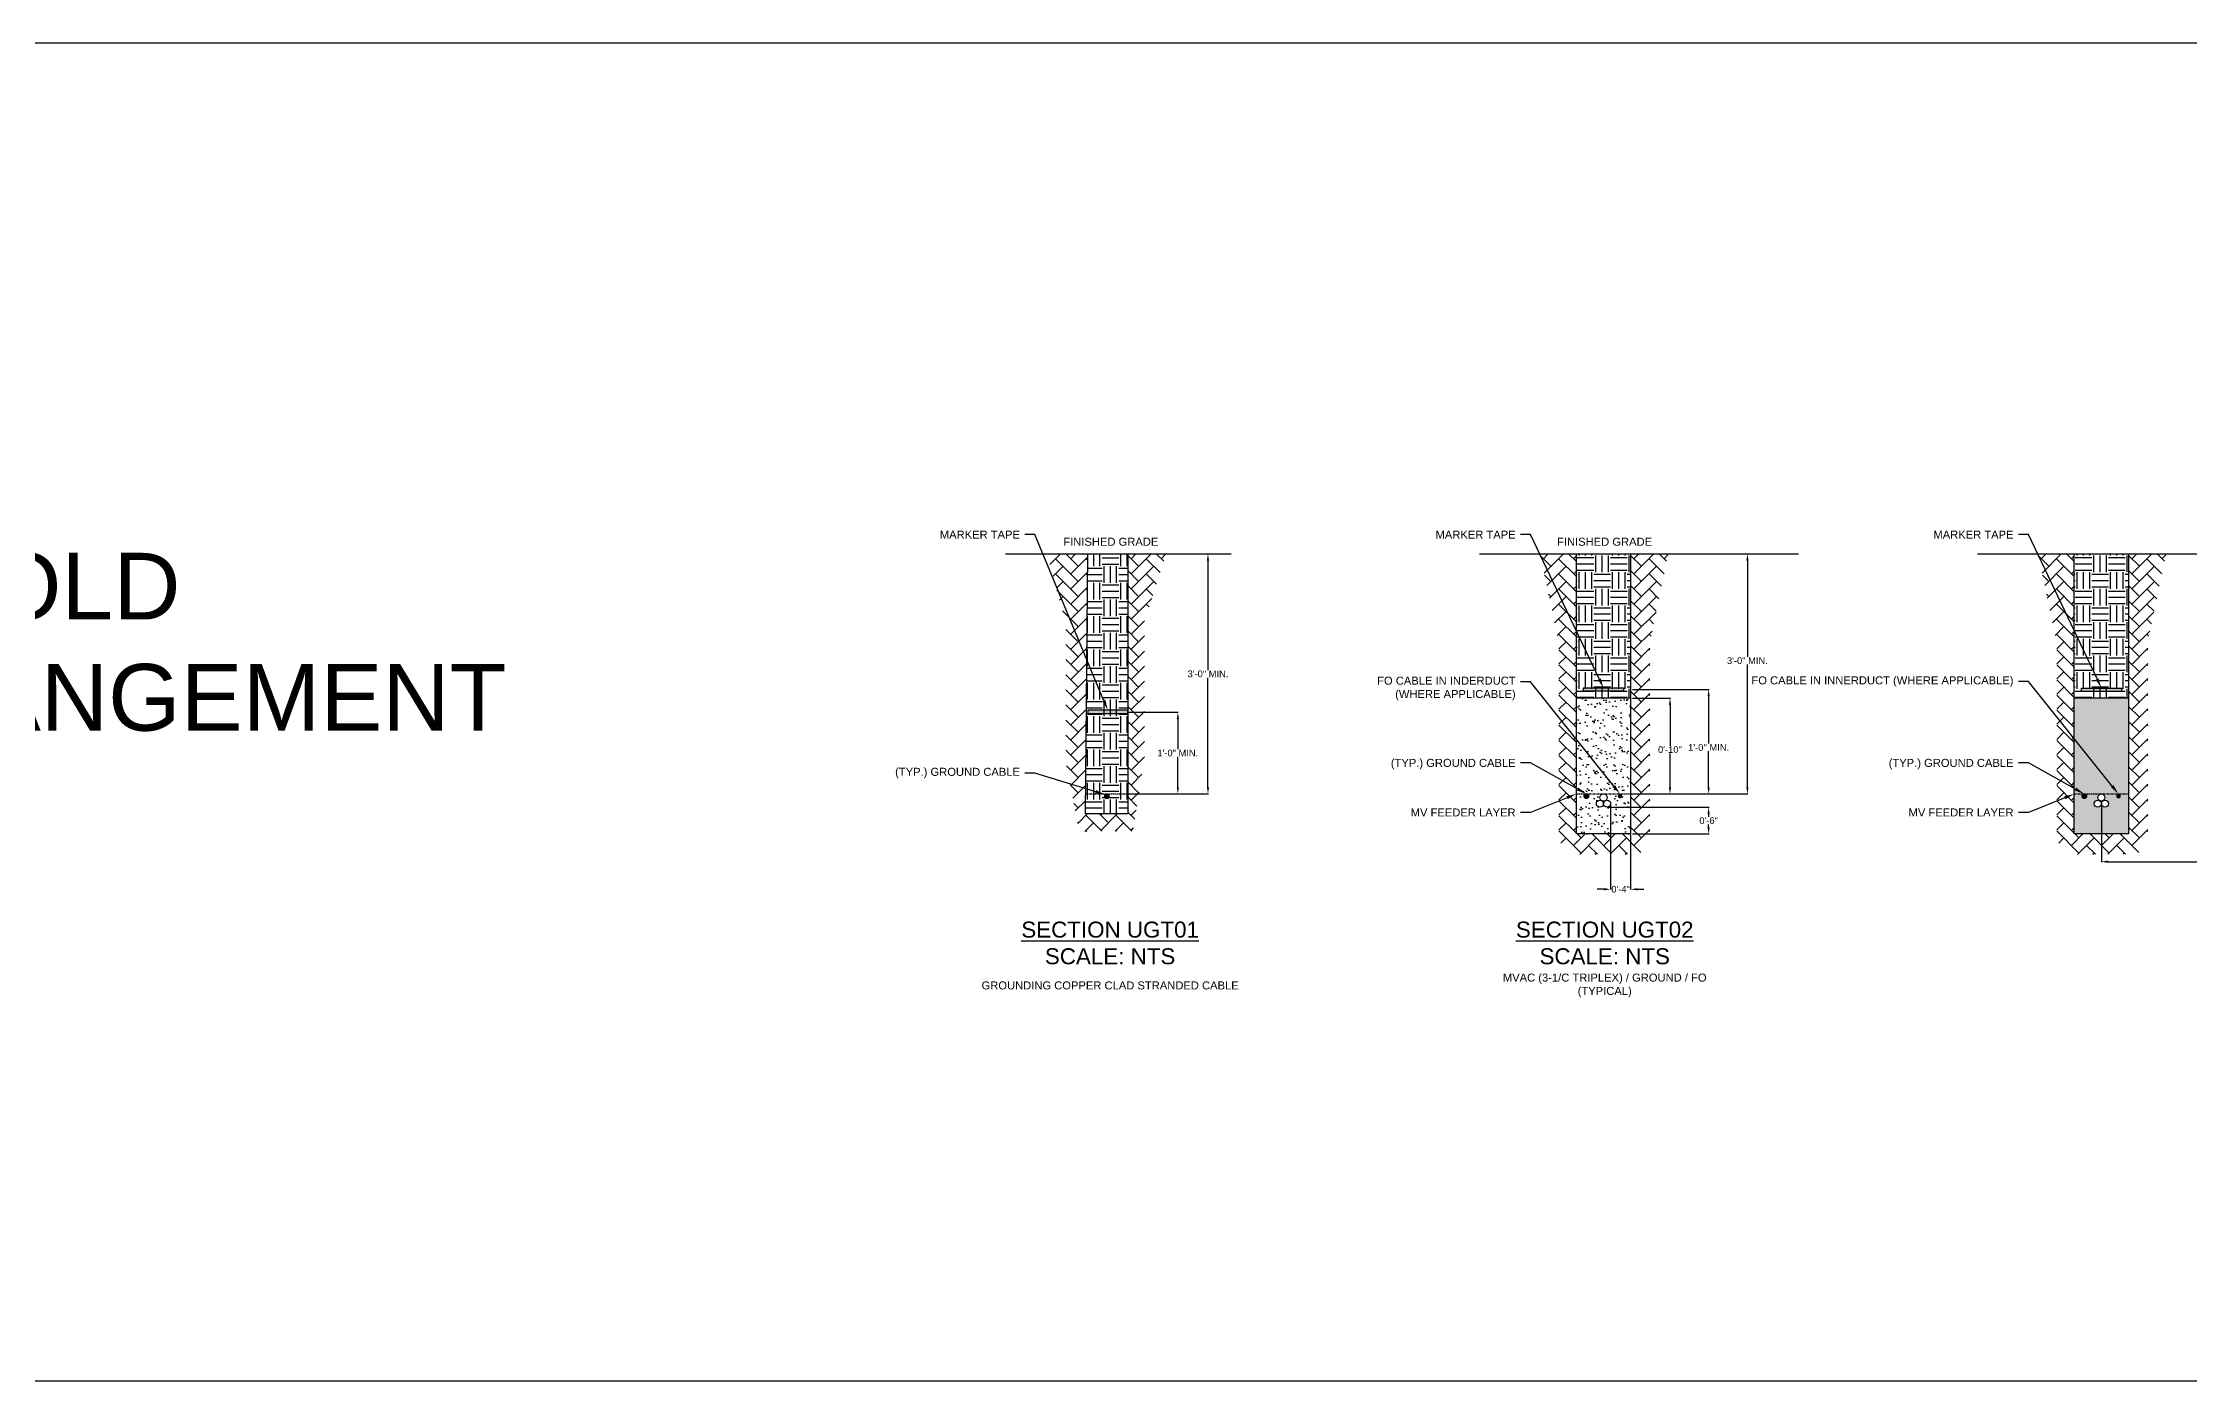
# Model space of a CAD drawing. Header units: feet. Extents: x -1012 to 2720, y -41 to 612.
# Drawn here: x 196.5 to 518.3, y 66.3 to 266.9 of the extents above; entities that cross this region are included whole.
import ezdxf
from ezdxf import colors
from ezdxf.entities.mleader import LeaderData, LeaderLine
from ezdxf.math import Vec2, Vec3

# ---------------------------------------------------------------- set-up
doc = ezdxf.new("R2010")
doc.units = ezdxf.units.FT
doc.header["$MEASUREMENT"] = 0
doc.linetypes.add('CENTER', pattern=[2, 1.25, -0.25, 0.25, -0.25])
for name, color, linetype in [('E-CABL-ACMV', 1, 'AC_CABLE'), ('E-CABL-FO', 120, 'FIBER_OPTIC'), ('E-CABL-UG2', 142, 'GROUND_WIRE_G2'), ('E-FIN-GR', 4, 'Continuous'), ('E-MRKR-TREN', 6, 'Continuous'), ('E-TREN', 3, 'Continuous'), ('E-TREN-HATCH', 254, 'Continuous'), ('G-ANNO-TEXT', 1, 'Continuous'), ('G-DIMS', 7, 'Continuous'), ('text', 1, 'Continuous')]:
    doc.layers.add(name, color=color, linetype=linetype)
doc.styles.add('NEI-A', font='arial.ttf')
doc.styles.get("Standard").update_dxf_attribs({"font": 'arial.ttf'})
doc.linetypes.add('AC_CABLE', pattern='A,1,-0.2,["AC",Standard,S=0.1,R=0,X=-0.1,Y=-0.05],-0.2', length=1.4)
doc.linetypes.add('FIBER_OPTIC', pattern='A,0.2,-0.05,0,-0.05,0.2,-0.15,["FO",Standard,S=0.1,R=0,X=-0.04,Y=-0.05],-0.25,0.2,-0.05,0,-0.05', length=1.2)
doc.linetypes.add('GROUND_WIRE_G2', pattern='A,1,-0.2,["G2",Standard,S=0.1,R=0,X=-0.1,Y=-0.05],-0.2', length=1.4)
doc.dimstyles.new('NEI-A', dxfattribs={"dimtxt": 0.1, "dimasz": 0.125, "dimexe": 0.0625, "dimexo": 0.0625, "dimgap": 0.0625, "dimtad": 0, "dimtih": 1, "dimtoh": 1, "dimdec": 4, "dimzin": 3, "dimdsep": 46, "dimlunit": 4, "dimtxsty": 'NEI-A', "dimcen": 0, "dimadec": 0, "dimazin": 0, "dimtfac": 0.75, "dimtdec": 4, "dimtofl": 0, "dimtmove": 0, "dimatfit": 3, "dimfxl": 1, "dimfrac": 1, "dimtolj": 1, "dimtzin": 0, "dimarcsym": 0})

# ---------------------------------------------------------------- blocks, each defined once
blk = doc.blocks.new('*D46')
at = {"layer": 'Defpoints', "color": 0, "transparency": 16777216}
for p in [(431.57, 152.85), (434.57, 148.32), (434.57, 140.03)]:
    blk.add_point(p, dxfattribs=at)
at = {"layer": 'text', "color": 0, "lineweight": -2, "transparency": 16777216}
for p, q in [((431.57, 152.79), (431.57, 139.97)), ((434.57, 148.26), (434.57, 139.97)), ((430.57, 140.03), (429.57, 140.03)), ((435.57, 140.03), (436.57, 140.03))]:
    blk.add_line(p, q, dxfattribs=at)
at = {"layer": 'text', "color": 0, "transparency": 16777216}
for points in [[(430.57, 140.19), (430.57, 139.86), (431.57, 140.03)], [(435.57, 140.19), (435.57, 139.86), (434.57, 140.03)]]:
    blk.add_solid(points, dxfattribs=at)
at = {"layer": 'text', "color": 0, "transparency": 16777216, "insert": (433.07, 140.03), "char_height": 1, "attachment_point": 5, "style": 'NEI-A'}
blk.add_mtext('\\A1;0\'-4"', dxfattribs=at)
blk = doc.blocks.new('*D50')
at = {"layer": 'Defpoints', "color": 0, "transparency": 16777216}
for p in [(505.16, 152.85), (565.16, 152.85), (565.16, 144.16)]:
    blk.add_point(p, dxfattribs=at)
at = {"layer": 'text', "color": 0, "lineweight": -2, "transparency": 16777216}
for p, q in [((505.16, 152.79), (505.16, 144.1)), ((565.16, 152.79), (565.16, 144.1)), ((506.16, 144.16), (532.18, 144.16)), ((564.16, 144.16), (538.15, 144.16))]:
    blk.add_line(p, q, dxfattribs=at)
at = {"layer": 'text', "color": 0, "transparency": 16777216}
for points in [[(506.16, 144.33), (506.16, 143.99), (505.16, 144.16)], [(564.16, 144.33), (564.16, 143.99), (565.16, 144.16)]]:
    blk.add_solid(points, dxfattribs=at)
at = {"layer": 'text', "color": 0, "transparency": 16777216, "insert": (535.16, 144.16), "char_height": 1, "attachment_point": 5, "style": 'NEI-A'}
blk.add_mtext('\\A1;1\'-0" MIN.', dxfattribs=at)
blk = doc.blocks.new('*D58')
at = {"layer": 'Defpoints', "color": 0, "transparency": 16777216}
for p in [(431.04, 152.32), (434.8, 148.32), (446.27, 148.32)]:
    blk.add_point(p, dxfattribs=at)
at = {"layer": 'text', "color": 0, "lineweight": -2, "transparency": 16777216}
for p, q in [((431.1, 152.32), (446.33, 152.32)), ((446.27, 151.32), (446.27, 150.89)), ((434.86, 148.32), (446.33, 148.32)), ((446.27, 149.32), (446.27, 149.75))]:
    blk.add_line(p, q, dxfattribs=at)
at = {"layer": 'text', "color": 0, "transparency": 16777216}
for points in [[(446.1, 151.32), (446.43, 151.32), (446.27, 152.32)], [(446.1, 149.32), (446.43, 149.32), (446.27, 148.32)]]:
    blk.add_solid(points, dxfattribs=at)
at = {"layer": 'text', "color": 0, "transparency": 16777216, "insert": (446.27, 150.32), "char_height": 1, "attachment_point": 5, "style": 'NEI-A'}
blk.add_mtext('\\A1;0\'-6"', dxfattribs=at)
blk = doc.blocks.new('*D59')
at = {"layer": 'Defpoints', "color": 0, "transparency": 16777216}
for p in [(434.8, 168.66), (434.57, 154.32), (440.48, 154.32)]:
    blk.add_point(p, dxfattribs=at)
at = {"layer": 'text', "color": 0, "lineweight": -2, "transparency": 16777216}
for p, q in [((434.86, 168.66), (440.54, 168.66)), ((440.48, 167.66), (440.48, 161.54)), ((440.48, 155.32), (440.48, 160.39)), ((434.63, 154.32), (440.54, 154.32))]:
    blk.add_line(p, q, dxfattribs=at)
at = {"layer": 'text', "color": 0, "transparency": 16777216}
for points in [[(440.31, 167.66), (440.65, 167.66), (440.48, 168.66)], [(440.31, 155.32), (440.65, 155.32), (440.48, 154.32)]]:
    blk.add_solid(points, dxfattribs=at)
at = {"layer": 'text', "color": 0, "transparency": 16777216, "insert": (440.48, 160.97), "char_height": 1, "attachment_point": 5, "style": 'NEI-A'}
blk.add_mtext("\\A1;0'-10''", dxfattribs=at)
blk = doc.blocks.new('*D62')
at = {"layer": 'Defpoints', "color": 0, "transparency": 16777216}
for p in [(359.16, 166.58), (366.67, 166.58), (359.16, 154.32)]:
    blk.add_point(p, dxfattribs=at)
at = {"layer": 'text', "color": 0, "lineweight": -2, "transparency": 16777216}
for p, q in [((359.23, 166.58), (366.74, 166.58)), ((366.67, 165.58), (366.67, 161.02)), ((366.67, 155.32), (366.67, 159.88)), ((359.23, 154.32), (366.74, 154.32))]:
    blk.add_line(p, q, dxfattribs=at)
at = {"layer": 'text', "color": 0, "transparency": 16777216}
for points in [[(366.51, 165.58), (366.84, 165.58), (366.67, 166.58)], [(366.51, 155.32), (366.84, 155.32), (366.67, 154.32)]]:
    blk.add_solid(points, dxfattribs=at)
at = {"layer": 'text', "color": 0, "transparency": 16777216, "insert": (366.67, 160.45), "char_height": 1, "attachment_point": 5, "style": 'NEI-A'}
blk.add_mtext('\\A1;1\'-0" MIN.', dxfattribs=at)
blk = doc.blocks.new('*D63')
at = {"layer": 'Defpoints', "color": 0, "transparency": 16777216}
for p in [(359.16, 190.32), (359.16, 154.32), (371.19, 154.32)]:
    blk.add_point(p, dxfattribs=at)
at = {"layer": 'text', "color": 0, "lineweight": -2, "transparency": 16777216}
for p, q in [((359.23, 190.32), (371.25, 190.32)), ((371.19, 189.32), (371.19, 172.89)), ((371.19, 155.32), (371.19, 171.75)), ((359.23, 154.32), (371.25, 154.32))]:
    blk.add_line(p, q, dxfattribs=at)
at = {"layer": 'text', "color": 0, "transparency": 16777216}
for points in [[(371.02, 189.32), (371.35, 189.32), (371.19, 190.32)], [(371.02, 155.32), (371.35, 155.32), (371.19, 154.32)]]:
    blk.add_solid(points, dxfattribs=at)
at = {"layer": 'text', "color": 0, "transparency": 16777216, "insert": (371.19, 172.32), "char_height": 1, "attachment_point": 5, "style": 'NEI-A'}
blk.add_mtext('\\A1;3\'-0" MIN.', dxfattribs=at)
blk = doc.blocks.new('*D64')
at = {"layer": 'Defpoints', "color": 0, "transparency": 16777216}
for p in [(434.57, 190.32), (452.08, 190.32), (434.57, 154.32)]:
    blk.add_point(p, dxfattribs=at)
at = {"layer": 'text', "color": 0, "lineweight": -2, "transparency": 16777216}
for p, q in [((434.63, 190.32), (452.14, 190.32)), ((452.08, 189.32), (452.08, 174.87)), ((452.08, 155.32), (452.08, 173.72)), ((434.63, 154.32), (452.14, 154.32))]:
    blk.add_line(p, q, dxfattribs=at)
at = {"layer": 'text', "color": 0, "transparency": 16777216}
for points in [[(451.92, 189.32), (452.25, 189.32), (452.08, 190.32)], [(451.92, 155.32), (452.25, 155.32), (452.08, 154.32)]]:
    blk.add_solid(points, dxfattribs=at)
at = {"layer": 'text', "color": 0, "transparency": 16777216, "insert": (452.08, 174.29), "char_height": 1, "attachment_point": 5, "style": 'NEI-A'}
blk.add_mtext('\\A1;3\'-0" MIN.', dxfattribs=at)
blk = doc.blocks.new('*D65')
at = {"layer": 'Defpoints', "color": 0, "transparency": 16777216}
for p in [(434.8, 169.98), (434.57, 154.32), (446.27, 154.32)]:
    blk.add_point(p, dxfattribs=at)
at = {"layer": 'text', "color": 0, "lineweight": -2, "transparency": 16777216}
for p, q in [((434.86, 169.98), (446.33, 169.98)), ((446.27, 168.98), (446.27, 161.86)), ((446.27, 155.32), (446.27, 160.71)), ((434.63, 154.32), (446.33, 154.32))]:
    blk.add_line(p, q, dxfattribs=at)
at = {"layer": 'text', "color": 0, "transparency": 16777216}
for points in [[(446.1, 168.98), (446.43, 168.98), (446.27, 169.98)], [(446.1, 155.32), (446.43, 155.32), (446.27, 154.32)]]:
    blk.add_solid(points, dxfattribs=at)
at = {"layer": 'text', "color": 0, "transparency": 16777216, "insert": (446.27, 161.28), "char_height": 1, "attachment_point": 5, "style": 'NEI-A'}
blk.add_mtext("\\A1;1'-0'' MIN.", dxfattribs=at)

msp = doc.modelspace()

# ---------------------------------------------------------------- hatches: boundary and pattern name
at = {"layer": 'E-CABL-FO', "linetype": 'Continuous'}
h = msp.add_hatch(color=256, dxfattribs=at)
edge = h.paths.add_edge_path()
edge.add_arc((432.97916, 153.98239), 0.34375, 0, 360)
h = msp.add_hatch(color=256, dxfattribs=at)
edge = h.paths.add_edge_path()
edge.add_arc((507.73164, 153.97963), 0.34375, 0, 360)
at = {"layer": 'E-CABL-UG2', "linetype": 'Continuous'}
h = msp.add_hatch(color=256, dxfattribs=at)
edge = h.paths.add_edge_path()
edge.add_arc((356.0259, 153.97631), 0.34375, 0, 360)
h = msp.add_hatch(color=256, dxfattribs=at)
edge = h.paths.add_edge_path()
edge.add_arc((427.94266, 153.97631), 0.34375, 0, 360)
h = msp.add_hatch(color=256, dxfattribs=at)
edge = h.paths.add_edge_path()
edge.add_arc((502.60698, 153.97631), 0.34375, 0, 360)
at = {"layer": 'E-MRKR-TREN', "linetype": 'Continuous'}
h = msp.add_hatch(color=256, dxfattribs=at)
h.dxf.hatch_style = 1
h.paths.add_polyline_path([(427.5001, 170.2081), (433.5001, 170.2081), (433.5001, 169.7081), (427.5001, 169.7081)])
h = msp.add_hatch(color=256, dxfattribs=at)
h.dxf.hatch_style = 1
h.paths.add_polyline_path([(502.16443, 170.19925), (508.16443, 170.19925), (508.16443, 169.69925), (502.16443, 169.69925)])
h = msp.add_hatch(color=256, dxfattribs=at)
h.dxf.hatch_style = 1
h.paths.add_polyline_path([(353.16464, 166.39901), (359.16464, 166.39901), (359.16464, 166.89901), (353.16464, 166.89901)])
at = {"layer": 'E-TREN-HATCH', "linetype": 'Continuous'}
h = msp.add_hatch(dxfattribs=at)
h.set_pattern_fill('AR-HBONE', color=256, scale=0.4)
h.set_pattern_definition([(45, (-147.1995, 325.3464), (2e-16, 2.2627417), [4.8, -1.6]), (135, (-146.0681, 326.4777), (2e-16, 2.2627417), [4.8, -1.6])])
h.paths.add_polyline_path([(364.90224, 190.32006), (359.16464, 190.32006), (359.16464, 151.32006), (352.83167, 151.32006), (353.16464, 190.32006), (347.07122, 190.32006), (349.89311, 179.83176), (349.89311, 159.04153), (351.89148, 148.70084), (359.95061, 148.74696), (361.65128, 159.62119), (361.65128, 180.20774)])
h = msp.add_hatch(dxfattribs=at)
h.set_pattern_fill('EARTH', color=256, scale=10)
h.set_pattern_definition([(0, (-147.1995, 326.282), (2.5, 2.5), [2.5, -2.5]), (0, (-147.1995, 327.2196), (2.5, 2.5), [2.5, -2.5]), (0, (-147.1995, 328.157), (2.5, 2.5), [2.5, -2.5]), (90, (-146.887, 328.4696), (-2.5, 2.5), [2.5, -2.5]), (90, (-145.9495, 328.4696), (-2.5, 2.5), [2.5, -2.5]), (90, (-145.012, 328.4696), (-2.5, 2.5), [2.5, -2.5])])
h.paths.add_polyline_path([(353.16464, 190.32006), (359.16464, 190.32006), (359.16464, 151.32006), (352.83167, 151.32006)])
h = msp.add_hatch(dxfattribs=at)
h.set_pattern_fill('AR-HBONE', color=256, scale=0.4)
h.set_pattern_definition([(45, (-67.2668, 325.3464), (2e-16, 2.2627417), [4.8, -1.6]), (135, (-66.1355, 326.4777), (2e-16, 2.2627417), [4.8, -1.6])])
h.paths.add_polyline_path([(440.20021, 190.32006), (434.56885, 190.32006), (434.56885, 148.32006), (426.43135, 148.32006), (426.43135, 190.32006), (421.00389, 190.32006), (423.82577, 176.83176), (423.82577, 147.25131), (425.82414, 145.25131), (435.96827, 145.29743), (437.47194, 148.03464), (437.47194, 177.20774)])
h = msp.add_hatch(dxfattribs=at)
h.set_pattern_fill('EARTH', color=256, scale=10)
h.set_pattern_definition([(0, (-6082805.9451, -2152439.6302), (2.5, 2.5), [2.5, -2.5]), (0, (-6082805.9451, -2152438.6927), (2.5, 2.5), [2.5, -2.5]), (0, (-6082805.9451, -2152437.7552), (2.5, 2.5), [2.5, -2.5]), (90, (-6082805.6326, -2152437.4427), (-2.5, 2.5), [2.5, -2.5]), (90, (-6082804.6951, -2152437.4427), (-2.5, 2.5), [2.5, -2.5]), (90, (-6082803.7576, -2152437.4427), (-2.5, 2.5), [2.5, -2.5])])
h.paths.add_polyline_path([(434.56885, 190.32006), (426.43135, 190.32006), (426.43135, 168.66008), (434.56885, 168.66008)])
h = msp.add_hatch(dxfattribs=at)
h.set_pattern_fill('AR-HBONE', color=256, scale=0.4)
h.set_pattern_definition([(45, (7.3975, 325.3464), (2e-16, 2.2627417), [4.8, -1.6]), (135, (8.5289, 326.4777), (2e-16, 2.2627417), [4.8, -1.6])])
h.paths.add_polyline_path([(514.86454, 190.32006), (509.23318, 190.32006), (509.23318, 148.32006), (501.09568, 148.32006), (501.09568, 190.32006), (495.66821, 190.32006), (498.4901, 176.83176), (498.4901, 147.25131), (500.48846, 145.25131), (510.6326, 145.29743), (512.13627, 148.03464), (512.13627, 177.20774)])
h = msp.add_hatch(dxfattribs=at)
h.set_pattern_fill('EARTH', color=256, scale=10)
h.set_pattern_definition([(0, (-6082731.2808, -2152439.6302), (2.5, 2.5), [2.5, -2.5]), (0, (-6082731.2808, -2152438.6927), (2.5, 2.5), [2.5, -2.5]), (0, (-6082731.2808, -2152437.7552), (2.5, 2.5), [2.5, -2.5]), (90, (-6082730.9683, -2152437.4427), (-2.5, 2.5), [2.5, -2.5]), (90, (-6082730.0308, -2152437.4427), (-2.5, 2.5), [2.5, -2.5]), (90, (-6082729.0933, -2152437.4427), (-2.5, 2.5), [2.5, -2.5])])
h.paths.add_polyline_path([(509.23318, 190.32006), (501.09568, 190.32006), (501.09568, 168.66008), (509.23318, 168.66008)])
h = msp.add_hatch(dxfattribs=at)
h.set_pattern_fill('AR-SAND', color=252)
h.paths.add_polyline_path([(434.56885, 168.66008), (426.43135, 168.66008), (426.43135, 154.32006), (434.56885, 154.32006)])
h.paths.add_polyline_path([(430.21526, 153.33355, -0.257634437), (429.96573, 153.78568, -0.414213562), (430.5001, 154.32006), (428.98463, 154.31408, -0.414213562), (429.32838, 153.97033, -1), (428.64088, 153.97033, -0.414213562), (428.98463, 154.31408), (426.43135, 154.32006), (426.43135, 148.32006), (434.56885, 148.32006), (434.56885, 154.32006), (430.5001, 154.32006, -0.414213562), (431.03448, 153.78568, -0.268008652), (430.76944, 153.32155, -0.578086415), (431.57202, 152.85936, -1), (430.50327, 152.85936, -1), (429.43452, 152.85936, -0.562628214)])
h = msp.add_hatch(dxfattribs=at)
h.set_pattern_fill('AR-SAND', color=252)
h.paths.add_polyline_path([(501.09568, 168.66008), (509.23318, 168.66008), (509.23318, 148.32006), (501.09568, 148.32006)])
edge = h.paths.add_edge_path(flags=16)
edge.add_arc((505.16443, 153.78568), 0.53438, 0, 360)
edge = h.paths.add_edge_path(flags=16)
edge.add_arc((504.63014, 152.85674), 0.53438, 0, 360)
edge = h.paths.add_edge_path(flags=16)
edge.add_arc((505.69889, 152.85674), 0.53438, 0, 360)
h.paths.add_polyline_path([(561.09568, 168.66008), (569.23318, 168.66008), (569.23318, 148.32006), (561.09568, 148.32006)])
edge = h.paths.add_edge_path(flags=16)
edge.add_arc((565.16443, 153.78568), 0.53438, 0, 360)
edge = h.paths.add_edge_path(flags=16)
edge.add_arc((565.70197, 152.85889), 0.53438, 0, 360)
edge = h.paths.add_edge_path(flags=16)
edge.add_arc((564.63322, 152.85889), 0.53438, 0, 360)
h.paths.add_polyline_path([(635.51068, 168.66008), (643.64818, 168.66008), (643.64818, 148.32006), (635.51068, 148.32006)])
edge = h.paths.add_edge_path(flags=16)
edge.add_arc((639.57943, 153.78568), 0.53438, 0, 360)
edge = h.paths.add_edge_path(flags=16)
edge.add_arc((639.04784, 152.85832), 0.53438, 0, 360)
edge = h.paths.add_edge_path(flags=16)
edge.add_arc((640.11659, 152.85832), 0.53438, 0, 360)
h.paths.add_polyline_path([(695.51068, 168.66008), (703.64818, 168.66008), (703.64818, 148.32006), (695.51068, 148.32006)])
edge = h.paths.add_edge_path(flags=16)
edge.add_arc((699.57943, 153.78568), 0.53438, 0, 360)
edge = h.paths.add_edge_path(flags=16)
edge.add_arc((699.04503, 152.85586), 0.53438, 0, 360)
edge = h.paths.add_edge_path(flags=16)
edge.add_arc((700.11378, 152.85586), 0.53438, 0, 360)
h.paths.add_polyline_path([(755.51068, 168.66008), (763.64818, 168.66008), (763.64818, 148.32006), (755.51068, 148.32006)])
edge = h.paths.add_edge_path(flags=16)
edge.add_arc((759.57811, 153.78568), 0.53438, 0, 360)
edge = h.paths.add_edge_path(flags=16)
edge.add_arc((759.04375, 152.86008), 0.53438, 0, 360)
edge = h.paths.add_edge_path(flags=16)
edge.add_arc((760.1125, 152.86008), 0.53438, 0, 360)

# ---------------------------------------------------------------- linework, layer by layer
msp.add_lwpolyline([(55.93092, 266.91993), (1296.88162, 266.91993), (1296.88162, 66.29135), (55.93092, 66.29135)], close=True)
at = {"layer": 'E-CABL-ACMV', "linetype": 'Continuous'}
for centre in [(429.9689, 152.85936), (430.5001, 153.78568), (431.03765, 152.85936), (504.63014, 152.85674), (505.16443, 153.78568), (505.69889, 152.85674)]:
    msp.add_circle(centre, 0.53438, dxfattribs=at)
at = {"layer": 'E-CABL-UG2', "linetype": 'Continuous'}
for centre in [(356.0259, 153.97631), (427.94266, 153.97631), (502.60698, 153.97631)]:
    msp.add_circle(centre, 0.34375, dxfattribs=at)
at = {"layer": 'E-FIN-GR', "flags": 128}
for points in [[(340.81395, 190.32006), (374.65628, 190.32006)], [(411.91669, 190.32006), (459.73637, 190.32006)], [(486.58101, 190.32006), (594.4007, 190.32006)]]:
    msp.add_lwpolyline(points, dxfattribs=at)
at = {"layer": 'E-MRKR-TREN', "linetype": 'Continuous', "flags": 128}
for points in [[(427.5001, 170.2081), (433.5001, 170.2081), (433.5001, 169.7081), (427.5001, 169.7081)], [(502.16443, 170.19925), (508.16443, 170.19925), (508.16443, 169.69925), (502.16443, 169.69925)], [(353.16464, 166.39901), (359.16464, 166.39901), (359.16464, 166.89901), (353.16464, 166.89901)]]:
    msp.add_lwpolyline(points, close=True, dxfattribs=at)
at = {"layer": 'E-TREN', "color": 252, "linetype": 'Continuous'}
msp.add_lwpolyline([(353.16464, 190.32006), (359.16464, 190.32006), (359.16464, 151.32006), (352.83167, 151.32006)], close=True, dxfattribs=at)
for points in [[(434.56885, 190.32006), (434.56885, 148.32006), (426.43135, 148.32006), (426.43135, 190.32006)], [(426.43135, 190.32006), (434.56885, 190.32006)], [(509.23318, 190.32006), (509.23318, 148.32006), (501.09568, 148.32006), (501.09568, 190.32006)], [(501.09568, 190.32006), (509.23318, 190.32006)], [(434.56885, 168.66008), (426.43135, 168.66008)], [(509.23318, 168.66008), (501.09568, 168.66008)]]:
    msp.add_lwpolyline(points, dxfattribs=at)
at = {"layer": 'G-DIMS', "linetype": 'CENTER', "ltscale": 0.25}
for points in [[(352.88716, 154.32006), (359.16464, 154.32006)], [(426.43135, 154.32006), (434.56885, 154.32006)], [(501.09568, 154.32006), (509.23318, 154.32006)]]:
    msp.add_lwpolyline(points, dxfattribs=at)

# ---------------------------------------------------------------- texts
at = {"insert": (157.35583, 190.47587), "char_height": 10, "attachment_point": 1, "style": 'NEI-A'}
msp.add_mtext_dynamic_manual_height_columns('TRIFOLD\\PARRANGEMENT ', width=115.0742389, gutter_width=0.5, heights=[0], dxfattribs=at)
at = {"layer": 'G-ANNO-TEXT', "attachment_point": 5, "style": 'NEI-A'}
for s, width, insert, char_height in [('{\\LSECTION UGT01\\P\\l\\C7;SCALE: NTS}', 44.1091496, (356.51634, 131.96415), 2.4), ('{\\LSECTION UGT02\\P\\l\\C7;SCALE: NTS}', 33.1405048, (430.68709, 131.96415), 2.4), ('GROUNDING COPPER CLAD STRANDED CABLE', 39.263125, (356.51634, 125.60286), 1.2), ('MVAC (3-1/C TRIPLEX) / GROUND / FO\\P(TYPICAL)', 35.963125, (430.68709, 125.60286), 1.2)]:
    msp.add_mtext_dynamic_manual_height_columns(s, width=width, gutter_width=6.5625, heights=[0], dxfattribs=dict(at, insert=insert, char_height=char_height))
at = {"layer": 'text', "char_height": 1.2, "attachment_point": 5, "style": 'NEI-A'}
for width, insert in [(16.9718345, (356.62273, 192.1234)), (16.2305069, (430.6625, 192.1234))]:
    msp.add_mtext_dynamic_manual_height_columns('FINISHED GRADE', width=width, gutter_width=6.5625, heights=[0], dxfattribs=dict(at, insert=insert))

# ---------------------------------------------------------------- dimensions: what is measured, and where the dimension line sits
at = {"layer": 'text'}
for base, p1, p2, text, picture, middle in [((371.18667, 154.32006), (359.16464, 190.32006), (359.16464, 154.32006), '<> MIN.', '*D63', (371.18667, 172.32006)), ((366.67321, 166.57638), (359.16464, 154.32006), (359.16464, 166.57638), '1\'-0" MIN.', '*D62', (366.67321, 160.44822))]:
    dim = msp.add_linear_dim(base=base, p1=p1, p2=p2, angle=90, text=text, dimstyle='NEI-A', override={"dimtxt": 1, "dimasz": 1}, dxfattribs=at)
    dim.commit()
    dim.dimension.update_dxf_attribs({"geometry": picture, "text_midpoint": middle})
for base, p1, p2, text, picture, middle in [((452.08182, 190.32006), (434.56885, 154.32006), (434.56885, 190.32006), '3\'-0" MIN.', '*D64', (452.08182, 174.29442)), ((446.26552, 154.32006), (434.79711, 169.97707), (434.56885, 154.32006), "1'-0'' MIN.", '*D65', (446.26552, 161.28448)), ((440.47969, 154.32006), (434.79711, 168.66008), (434.56885, 154.32006), "0'-10''", '*D59', (440.47969, 160.9679)), ((446.26552, 148.32006), (431.03765, 152.31989), (434.79711, 148.32006), '0\'-6"', '*D58', (446.26552, 150.31997))]:
    dim = msp.add_linear_dim(base=base, p1=p1, p2=p2, angle=90, text=text, dimstyle='NEI-A', override={"dimtxt": 1, "dimasz": 1}, dxfattribs=at)
    dim.commit()
    dim.dimension.update_dxf_attribs({"geometry": picture, "text_midpoint": middle, "dimtype": 160})
dim = msp.add_linear_dim(base=(434.56885, 140.02775), p1=(431.56885, 152.85428), p2=(434.56885, 148.32006), text='0\'-4"', dimstyle='NEI-A', override={"dimtxt": 1, "dimasz": 1}, dxfattribs=at)
dim.commit()
dim.dimension.update_dxf_attribs({"geometry": '*D46', "text_midpoint": (433.06885, 140.02775), "dimtype": 160})
dim = msp.add_linear_dim(base=(565.16443, 144.16104), p1=(505.16443, 152.85426), p2=(565.16443, 152.85426), text='1\'-0" MIN.', dimstyle='NEI-A', override={"dimtxt": 1, "dimasz": 1}, dxfattribs=at)
dim.commit()
dim.dimension.update_dxf_attribs({"geometry": '*D50', "text_midpoint": (535.16443, 144.16104)})

# ---------------------------------------------------------------- leaders
ml = msp.add_multileader_mtext('Standard', dxfattribs=at)
ml.set_content('MARKER TAPE ', color=256, style='NEI-A')
ml.set_leader_properties()
ml.build(insert=Vec2(0, 0))
ml.multileader.update_dxf_attribs({"dogleg_length": 0.125, "arrow_head_size": 1.5, "scale": 12})
ctx = ml.context
ctx.base_point, ctx.scale, ctx.char_height, ctx.arrow_head_size, ctx.landing_gap_size, ctx.plane_origin = Vec3(330.44042, 193.19684), 12, 1.2, 1.5, 0.75, Vec3(354.62197, 179.67697)
ctx.text_align_type = 2
notes = []
notes.append((ctx, [(0, (1, 1, 0), (345.24233, 193.19684), (-1, 0), 1.5, [(0, [(356.16464, 166.89901)], 0, [])])]))
ctx.mtext.insert, ctx.mtext.width, ctx.mtext.alignment, ctx.mtext.flow_direction = Vec3(342.99233, 193.79725), 21.863125, 3, 5
ml = msp.add_multileader_mtext('Standard', dxfattribs=at)
ml.set_content('MARKER TAPE ', color=256, style='NEI-A')
ml.set_leader_properties()
ml.build(insert=Vec2(0, 0))
ml.multileader.update_dxf_attribs({"dogleg_length": 0.125, "arrow_head_size": 1.5, "scale": 12})
ctx = ml.context
ctx.base_point, ctx.scale, ctx.char_height, ctx.arrow_head_size, ctx.landing_gap_size, ctx.plane_origin = Vec3(404.77589, 193.19684), 12, 1.2, 1.5, 0.75, Vec3(428.95744, 182.98605)
ctx.text_align_type = 2
notes.append((ctx, [(0, (1, 1, 0), (419.5778, 193.19684), (-1, 0), 1.5, [(0, [(430.5001, 170.2081)], 0, [])])]))
ctx.mtext.insert, ctx.mtext.width, ctx.mtext.alignment, ctx.mtext.flow_direction = Vec3(417.3278, 193.79725), 21.863125, 3, 5
ml = msp.add_multileader_mtext('Standard', dxfattribs=at)
ml.set_content('MARKER TAPE ', color=256, style='NEI-A')
ml.set_leader_properties()
ml.build(insert=Vec2(0, 0))
ml.multileader.update_dxf_attribs({"dogleg_length": 0.125, "arrow_head_size": 1.5, "scale": 12})
ctx = ml.context
ctx.base_point, ctx.scale, ctx.char_height, ctx.arrow_head_size, ctx.landing_gap_size, ctx.plane_origin = Vec3(479.44021, 193.19684), 12, 1.2, 1.5, 0.75, Vec3(503.62176, 182.98605)
ctx.text_align_type = 2
notes.append((ctx, [(0, (1, 1, 0), (494.24212, 193.19684), (-1, 0), 1.5, [(0, [(505.16443, 170.19925)], 0, [])])]))
ctx.mtext.insert, ctx.mtext.width, ctx.mtext.alignment, ctx.mtext.flow_direction = Vec3(491.99212, 193.79725), 21.863125, 3, 5
ml = msp.add_multileader_mtext('Standard', dxfattribs=at)
ml.set_content('MARKER TAPE ', color=256, style='NEI-A')
ml.set_leader_properties()
ml.build(insert=Vec2(0, 0))
ml.multileader.update_dxf_attribs({"dogleg_length": 0.125, "arrow_head_size": 1.5, "scale": 12})
ctx = ml.context
ctx.base_point, ctx.scale, ctx.char_height, ctx.arrow_head_size, ctx.landing_gap_size, ctx.plane_origin = Vec3(613.85521, 193.19684), 12, 1.2, 1.5, 0.75, Vec3(638.03676, 182.98605)
ctx.text_align_type = 2
notes.append((ctx, [(0, (1, 1, 0), (628.65712, 193.19684), (-1, 0), 1.5, [(0, [(639.57943, 170.09094)], 0, [])])]))
ctx.mtext.insert, ctx.mtext.width, ctx.mtext.alignment, ctx.mtext.flow_direction = Vec3(626.40712, 193.79725), 21.863125, 3, 5
ml = msp.add_multileader_mtext('Standard', dxfattribs=at)
ml.set_content('FO CABLE IN INDERDUCT\\P(WHERE APPLICABLE)', color=256, style='NEI-A')
ml.set_leader_properties()
ml.build(insert=Vec2(0, 0))
ml.multileader.update_dxf_attribs({"dogleg_length": 0.125, "arrow_head_size": 1.5, "scale": 12})
ctx = ml.context
ctx.base_point, ctx.scale, ctx.char_height, ctx.arrow_head_size, ctx.landing_gap_size, ctx.plane_origin = Vec3(405.83018, 171.12589), 12, 1.2, 1.5, 0.75, Vec3(437.21393, 159.07698)
ctx.text_align_type = 2
notes.append((ctx, [(0, (1, 1, 0), (419.5778, 171.12589), (-1, 0), 1.5, [(0, [(432.9787, 154.32006)], 0, [])])]))
ctx.mtext.insert, ctx.mtext.width, ctx.mtext.alignment, ctx.mtext.flow_direction = Vec3(417.3278, 171.90229), 16.113125, 3, 5
ml = msp.add_multileader_mtext('Standard', dxfattribs=at)
ml.set_content('FO CABLE IN INNERDUCT (WHERE APPLICABLE)', color=256, style='NEI-A')
ml.set_leader_properties()
ml.build(insert=Vec2(0, 0))
ml.multileader.update_dxf_attribs({"dogleg_length": 0.125, "arrow_head_size": 1.5, "scale": 12})
ctx = ml.context
ctx.base_point, ctx.scale, ctx.char_height, ctx.arrow_head_size, ctx.landing_gap_size, ctx.plane_origin = Vec3(480.49451, 171.17541), 12, 1.2, 1.5, 0.75, Vec3(511.87826, 159.07698)
ctx.text_align_type = 2
notes.append((ctx, [(0, (1, 1, 0), (494.24212, 171.17541), (-1, 0), 1.5, [(0, [(507.72507, 154.32006)], 0, [])])]))
ctx.mtext.insert, ctx.mtext.width, ctx.mtext.alignment, ctx.mtext.flow_direction = Vec3(491.99212, 171.95181), 16.113125, 3, 5
ml = msp.add_multileader_mtext('Standard', dxfattribs=at)
ml.set_content('FO CABLE IN INNERDUCT (WHERE APPLICABLE)', color=256, style='NEI-A')
ml.set_leader_properties()
ml.build(insert=Vec2(0, 0))
ml.multileader.update_dxf_attribs({"dogleg_length": 0.125, "arrow_head_size": 1.5, "scale": 12})
ctx = ml.context
ctx.base_point, ctx.scale, ctx.char_height, ctx.arrow_head_size, ctx.landing_gap_size, ctx.plane_origin = Vec3(614.90951, 171.14049), 12, 1.2, 1.5, 0.75, Vec3(646.29326, 159.07698)
ctx.text_align_type = 2
notes.append((ctx, [(0, (1, 1, 0), (628.65712, 171.14049), (-1, 0), 1.5, [(0, [(642.07018, 154.31493)], 0, [])])]))
ctx.mtext.insert, ctx.mtext.width, ctx.mtext.alignment, ctx.mtext.flow_direction = Vec3(626.40712, 171.91689), 15.9764907, 3, 5
ml = msp.add_multileader_mtext('Standard', dxfattribs=at)
ml.set_content('(TYP.) GROUND CABLE', color=256, style='NEI-A')
ml.set_leader_properties()
ml.build(insert=Vec2(0, 0))
ml.multileader.update_dxf_attribs({"dogleg_length": 0.125, "arrow_head_size": 1.5, "scale": 12})
ctx = ml.context
ctx.base_point, ctx.scale, ctx.char_height, ctx.arrow_head_size, ctx.landing_gap_size, ctx.plane_origin = Vec3(323.71191, 157.45883), 12, 1.2, 1.5, 0.75, Vec3(359.15939, 139.6401)
ctx.text_align_type = 2
notes.append((ctx, [(0, (1, 1, 0), (345.24233, 157.45883), (-1, 0), 1.5, [(0, [(355.78283, 154.21937)], 0, [])])]))
ctx.mtext.insert, ctx.mtext.width, ctx.mtext.alignment, ctx.mtext.flow_direction = Vec3(342.99233, 158.23522), 18.913125, 3, 5
ml = msp.add_multileader_mtext('Standard', dxfattribs=at)
ml.set_content('(TYP.) GROUND CABLE', color=256, style='NEI-A')
ml.set_leader_properties()
ml.build(insert=Vec2(0, 0))
ml.multileader.update_dxf_attribs({"dogleg_length": 0.125, "arrow_head_size": 1.5, "scale": 12})
ctx = ml.context
ctx.base_point, ctx.scale, ctx.char_height, ctx.arrow_head_size, ctx.landing_gap_size, ctx.plane_origin = Vec3(404.00972, 158.96496), 12, 1.2, 1.5, 0.75, Vec3(437.57699, 141.4934)
ctx.text_align_type = 2
notes.append((ctx, [(0, (1, 1, 0), (419.5778, 158.96496), (-1, 0), 1.5, [(0, [(427.94266, 154.32006)], 0, [])])]))
ctx.mtext.insert, ctx.mtext.width, ctx.mtext.alignment, ctx.mtext.flow_direction = Vec3(417.3278, 159.57519), 18.1694325, 3, 5
ml = msp.add_multileader_mtext('Standard', dxfattribs=at)
ml.set_content('(TYP.) GROUND CABLE', color=256, style='NEI-A')
ml.set_leader_properties()
ml.build(insert=Vec2(0, 0))
ml.multileader.update_dxf_attribs({"dogleg_length": 0.125, "arrow_head_size": 1.5, "scale": 12})
ctx = ml.context
ctx.base_point, ctx.scale, ctx.char_height, ctx.arrow_head_size, ctx.landing_gap_size, ctx.plane_origin = Vec3(478.67405, 158.96496), 12, 1.2, 1.5, 0.75, Vec3(512.24132, 141.4934)
ctx.text_align_type = 2
notes.append((ctx, [(0, (1, 1, 0), (494.24212, 158.96496), (-1, 0), 1.5, [(0, [(502.60698, 154.32006)], 0, [])])]))
ctx.mtext.insert, ctx.mtext.width, ctx.mtext.alignment, ctx.mtext.flow_direction = Vec3(491.99212, 159.57519), 18.1694325, 3, 5
ml = msp.add_multileader_mtext('Standard', dxfattribs=at)
ml.set_content('(TYP.) GROUND CABLE', color=256, style='NEI-A')
ml.set_leader_properties()
ml.build(insert=Vec2(0, 0))
ml.multileader.update_dxf_attribs({"dogleg_length": 0.125, "arrow_head_size": 1.5, "scale": 12})
ctx = ml.context
ctx.base_point, ctx.scale, ctx.char_height, ctx.arrow_head_size, ctx.landing_gap_size, ctx.plane_origin = Vec3(613.08904, 158.96496), 12, 1.2, 1.5, 0.75, Vec3(646.65631, 141.4934)
ctx.text_align_type = 2
notes.append((ctx, [(0, (1, 1, 0), (628.65712, 158.96496), (-1, 0), 1.5, [(0, [(637.02198, 154.32006)], 0, [])])]))
ctx.mtext.insert, ctx.mtext.width, ctx.mtext.alignment, ctx.mtext.flow_direction = Vec3(626.40712, 159.57519), 18.1694325, 3, 5
ml = msp.add_multileader_mtext('Standard', dxfattribs=at)
ml.set_content('VENDOR LVDC \\PCONDUCTORS', color=256, style='NEI-A')
ml.set_leader_properties()
ml.build(insert=Vec2(0, 0))
ml.multileader.update_dxf_attribs({"dogleg_length": 0.125, "arrow_head_size": 1.5, "scale": 12})
ctx = ml.context
ctx.base_point, ctx.scale, ctx.char_height, ctx.arrow_head_size, ctx.landing_gap_size, ctx.plane_origin = Vec3(847.06841, 143.90424), 12, 1.2, 1.5, 0.75, Vec3(890.12792, 147.0205)
ctx.text_align_type = 2
notes.append((ctx, [(1, (1, 1, 0), (845.56841, 143.90424), (1, 0), 1.5, [(0, [(843.5236, 152.61339)], 0, [])])]))
ctx.mtext.insert, ctx.mtext.width, ctx.mtext.alignment, ctx.mtext.flow_direction = Vec3(859.85443, 144.51447), 156, 3, 5
ml = msp.add_multileader_mtext('Standard', dxfattribs=at)
ml.set_content('MV FEEDER LAYER', color=256, style='NEI-A')
ml.set_leader_properties()
ml.build(insert=Vec2(0, 0))
ml.multileader.update_dxf_attribs({"dogleg_length": 0.125, "arrow_head_size": 1.5, "scale": 12})
ctx = ml.context
ctx.base_point, ctx.scale, ctx.char_height, ctx.arrow_head_size, ctx.landing_gap_size, ctx.plane_origin = Vec3(406.94342, 151.54405), 12, 1.2, 1.5, 0.75, Vec3(433.61885, 129.81901)
ctx.text_align_type = 2
notes.append((ctx, [(0, (1, 1, 0), (419.5778, 151.54405), (-1, 0), 1.5, [(0, [(426.43135, 154.32006)], 0, [])])]))
ctx.mtext.insert, ctx.mtext.width, ctx.mtext.alignment, ctx.mtext.flow_direction = Vec3(417.3278, 152.14405), 14.563125, 3, 5
ml = msp.add_multileader_mtext('Standard', dxfattribs=at)
ml.set_content('MV FEEDER LAYER', color=256, style='NEI-A')
ml.set_leader_properties()
ml.build(insert=Vec2(0, 0))
ml.multileader.update_dxf_attribs({"dogleg_length": 0.125, "arrow_head_size": 1.5, "scale": 12})
ctx = ml.context
ctx.base_point, ctx.scale, ctx.char_height, ctx.arrow_head_size, ctx.landing_gap_size, ctx.plane_origin = Vec3(481.60774, 151.54405), 12, 1.2, 1.5, 0.75, Vec3(508.28318, 129.81901)
ctx.text_align_type = 2
notes.append((ctx, [(0, (1, 1, 0), (494.24212, 151.54405), (-1, 0), 1.5, [(0, [(501.09568, 154.32006)], 0, [])])]))
ctx.mtext.insert, ctx.mtext.width, ctx.mtext.alignment, ctx.mtext.flow_direction = Vec3(491.99212, 152.14405), 14.563125, 3, 5
ml = msp.add_multileader_mtext('Standard', dxfattribs=at)
ml.set_content('MV FEEDER LAYER', color=256, style='NEI-A')
ml.set_leader_properties()
ml.build(insert=Vec2(0, 0))
ml.multileader.update_dxf_attribs({"dogleg_length": 0.125, "arrow_head_size": 1.5, "scale": 12})
ctx = ml.context
ctx.base_point, ctx.scale, ctx.char_height, ctx.arrow_head_size, ctx.landing_gap_size, ctx.plane_origin = Vec3(616.02274, 151.54405), 12, 1.2, 1.5, 0.75, Vec3(642.69818, 129.81901)
ctx.text_align_type = 2
notes.append((ctx, [(0, (1, 1, 0), (628.65712, 151.54405), (-1, 0), 1.5, [(0, [(635.51068, 154.32006)], 0, [])])]))
ctx.mtext.insert, ctx.mtext.width, ctx.mtext.alignment, ctx.mtext.flow_direction = Vec3(626.40712, 152.14405), 14.563125, 3, 5
for ctx, leaders in notes:
    for number, flags, end, landing, length, lines in leaders:
        leader = LeaderData()
        leader.index, (leader.has_last_leader_line, leader.has_dogleg_vector, leader.attachment_direction) = number, flags
        leader.last_leader_point, leader.dogleg_vector, leader.dogleg_length = Vec3(end), Vec3(landing), length
        for number, points, colour, breaks in lines:
            line = LeaderLine()
            line.index, line.vertices, line.color, line.breaks = number, Vec3.list(points), colors.encode_raw_color(colour), breaks
            leader.lines.append(line)
        ctx.leaders.append(leader)

doc.saveas('drawing.dxf')
